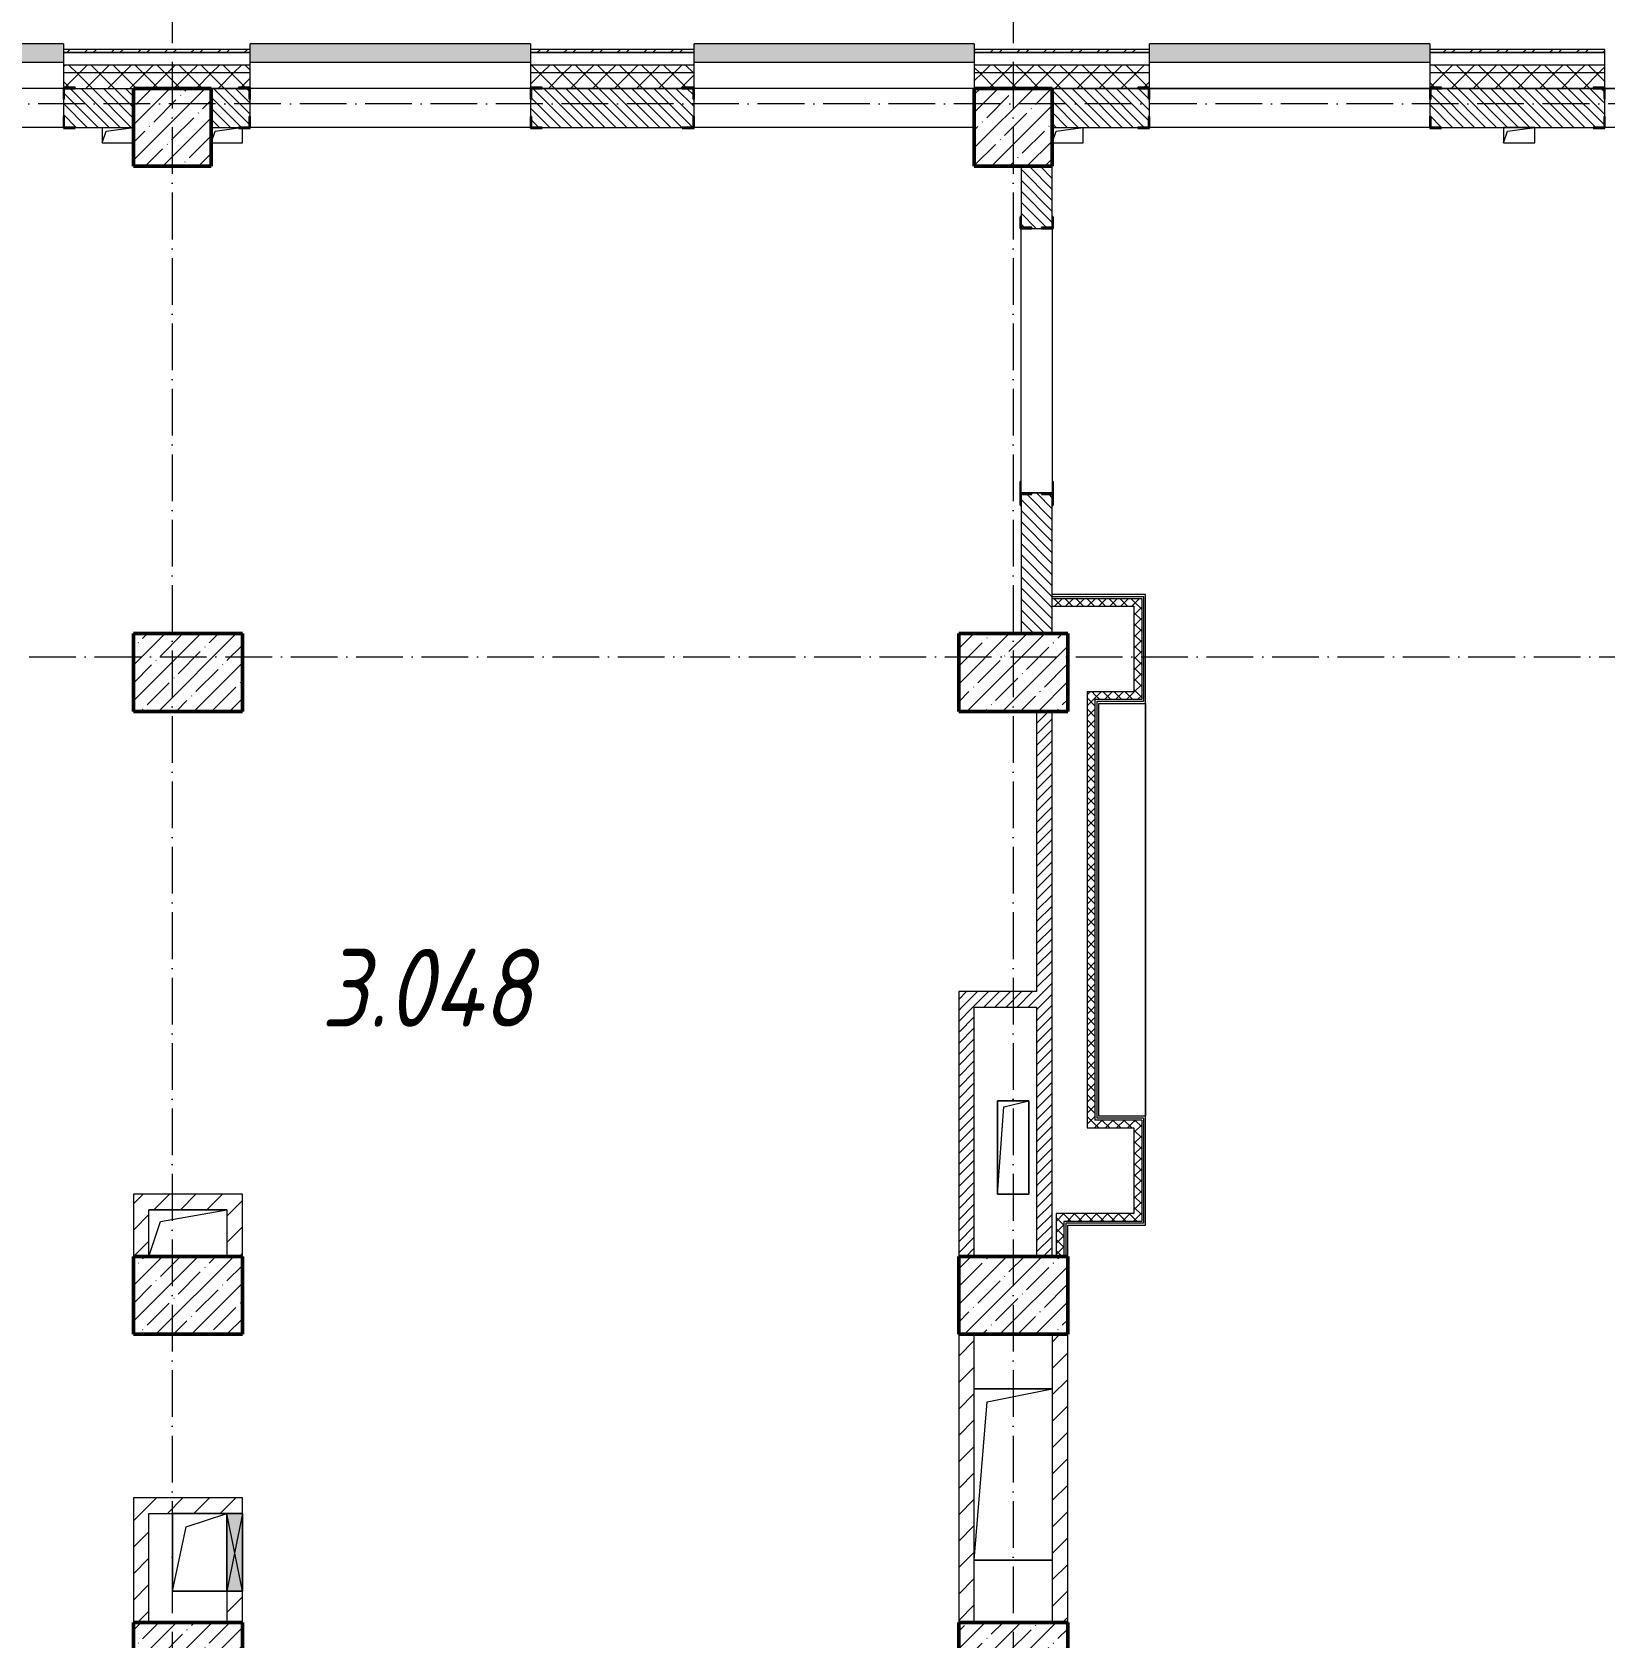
# Model space of a CAD drawing. Header units: millimetres. Extents: x 2294 to 908349, y -83289 to 219220.
# Drawn here: x 242434 to 252534, y 81756 to 92068 of the extents above; entities that cross this region are included whole.
import ezdxf

# ---------------------------------------------------------------- set-up
doc = ezdxf.new("R2010")
doc.units = ezdxf.units.MM
doc.linetypes.add('50_200_ШТРИХ_1Т_ш5_п1_п1_', pattern=[700, 500, -100, 0, -100])
for name, color, linetype, lineweight in [('A-DETL-GENF-OTLN', 7, 'Continuous', 9), ('A-FLOR-____-OTLN', 7, 'Continuous', 9), ('A-GENM-____-MCUT', 7, 'Continuous', 25), ('A-GENM-____-OTLN', 7, 'Continuous', 9), ('A-GENM-____-OTLN-1', 7, 'Continuous', 25), ('A-GLAZ-____-OTLN', 7, 'Continuous', 9), ('A-WALL-____-MCUT', 7, 'Continuous', 13), ('A-WALL-____-MCUT-1', 7, 'Continuous', 9), ('A-WALL-____-OTLN', 7, 'Continuous', 9), ('A-WALL-____-PATT-1', 7, 'Continuous', 9), ('A-WALL-FNSH-MCUT-1', 7, 'Continuous', 9), ('I-WALL-____-OTLN', 7, 'Continuous', 9), ('S-COLS-____-MCUT', 7, 'Continuous', 50), ('S-COLS-____-OTLN', 7, 'Continuous', 9), ('S-GRID-____-OTLN-1', 7, '50_200_ШТРИХ_1Т_ш5_п1_п1_', 9), ('Марки помещений', 7, 'Continuous', 9)]:
    doc.layers.add(name, color=color, linetype=linetype, lineweight=lineweight)
doc.layers.add('A-GLAZ-____-OTLN-1', color=7, linetype='Continuous', lineweight=9, true_color=0xc0c0c0)
doc.layers.add('A-WALL-____-PATT-3', color=9, linetype='Continuous', lineweight=9, true_color=0x808080)
doc.styles.add('ISOCPEUR_I_2', font='isocpeui.ttf', dxfattribs={"width": 0.85, "height": 2.3})
pattern_1 = [(45, (165583.51, 6025.28), (-70.71068, 70.71068), []), (135, (165583.51, 6025.28), (-70.71068, -70.71068), [])]
pattern_2 = [(135, (165583.507, 6025.276), (-35.35534, -35.35534), [])]
pattern_3 = [(45, (165583.51, 6025.28), (-84.85281, 84.85281), [])]
pattern_4 = [(45, (165583.507, 6025.276), (-35.35534, 35.35534), [])]
pattern_5 = [(45, (165583.507, 6025.276), (-35.35534, 35.35534), []), (135, (165583.507, 6025.276), (-35.35534, -35.35534), [])]

# ---------------------------------------------------------------- blocks, each defined once
blk = doc.blocks.new('3osi')
at = {"layer": 'S-GRID-____-OTLN-1', "color": 251, "ltscale": 0.6, "true_color": 0x636466}
for p, q in [((243333.5, 96918.1), (243333.5, 46006.3)), ((248733.5, 96918.1), (248733.5, 46006.3)), ((269657.9, 91606.3), (160914.7, 91606.3)), ((160914.7, 88056.3), (269657.9, 88056.3))]:
    blk.add_line(p, q, dxfattribs=at)
blk = doc.blocks.new('BSC_Колонна _Прямоугольная - 500х500-V41-АР1_План отверстий 3 этажа в осях 1-64_Ю-ЯЯ')
at = {"layer": 'S-COLS-____-OTLN'}
h = blk.add_hatch(dxfattribs=at)
h.set_pattern_fill('FP_49', color=256, style=0, pattern_type=2)
h.set_pattern_definition([(45, (-83150, -85431.04), (-114.04925, 114.04925), []), (45, (-83035.95, -85431.04), (-114.04925, 114.04925), [201.613, -40.323, 3.353, -36.97])])
h.paths.add_polyline_path([(-250, -250), (250, -250), (250, 250), (-250, 250)], flags=0)
at = {"layer": 'S-COLS-____-MCUT'}
for p, q in [((250, 250), (-250, 250)), ((-250, 250), (-250, -250)), ((250, -250), (250, 250)), ((-250, -250), (250, -250))]:
    blk.add_line(p, q, dxfattribs=at)
blk = doc.blocks.new('BSC_Колонна _Прямоугольная - 500х500-V43-АР1_План отверстий 3 этажа в осях 1-64_Ю-ЯЯ')
at = {"layer": 'S-COLS-____-OTLN'}
h = blk.add_hatch(dxfattribs=at)
h.set_pattern_fill('FP_51', color=256, style=0, pattern_type=2)
h.set_pattern_definition([(45, (-77750, -85431.04), (-114.04925, 114.04925), []), (45, (-77635.95, -85431.04), (-114.04925, 114.04925), [201.613, -40.323, 3.353, -36.97])])
h.paths.add_polyline_path([(-250, -250), (250, -250), (250, 250), (-250, 250)], flags=0)
at = {"layer": 'S-COLS-____-MCUT'}
for p, q in [((250, 250), (-250, 250)), ((-250, 250), (-250, -250)), ((250, -250), (250, 250)), ((-250, -250), (250, -250))]:
    blk.add_line(p, q, dxfattribs=at)
blk = doc.blocks.new('BSC_Колонна _Прямоугольная - 500х700-V134-АР1_План отверстий 3 этажа в осях 1-64_Ю-ЯЯ')
at = {"layer": 'S-COLS-____-OTLN'}
h = blk.add_hatch(dxfattribs=at)
h.set_pattern_fill('FP_139', color=256, style=0, pattern_type=2)
h.set_pattern_definition([(315, (-75581.04, 77850), (114.04925, 114.04925), []), (315, (-75581.04, 77735.95), (114.04925, 114.04925), [201.613, -40.323, 3.353, -36.97])])
h.paths.add_polyline_path([(-250, 350), (-250, -350), (250, -350), (250, 350)], flags=0)
at = {"layer": 'S-COLS-____-MCUT'}
for p, q in [((250, 350), (-250, 350)), ((-250, 350), (-250, -350)), ((250, -350), (250, 350)), ((-250, -350), (250, -350))]:
    blk.add_line(p, q, dxfattribs=at)
blk = doc.blocks.new('BSC_Колонна _Прямоугольная - 500х700-V135-АР1_План отверстий 3 этажа в осях 1-64_Ю-ЯЯ')
at = {"layer": 'S-COLS-____-OTLN'}
h = blk.add_hatch(dxfattribs=at)
h.set_pattern_fill('FP_140', color=256, style=0, pattern_type=2)
h.set_pattern_definition([(315, (-75581.04, 83150), (114.04925, 114.04925), []), (315, (-75581.04, 83035.95), (114.04925, 114.04925), [201.613, -40.323, 3.353, -36.97])])
h.paths.add_polyline_path([(-250, 350), (-250, -350), (250, -350), (250, 350)], flags=0)
at = {"layer": 'S-COLS-____-MCUT'}
for p, q in [((250, 350), (-250, 350)), ((-250, 350), (-250, -350)), ((250, -350), (250, 350)), ((-250, -350), (250, -350))]:
    blk.add_line(p, q, dxfattribs=at)
blk = doc.blocks.new('BSC_Колонна _Прямоугольная - 500х700-V137-АР1_План отверстий 3 этажа в осях 1-64_Ю-ЯЯ')
at = {"layer": 'S-COLS-____-OTLN'}
h = blk.add_hatch(dxfattribs=at)
h.set_pattern_fill('FP_142', color=256, style=0, pattern_type=2)
h.set_pattern_definition([(315, (-77931.04, 77850), (114.04925, 114.04925), []), (315, (-77931.04, 77735.95), (114.04925, 114.04925), [201.613, -40.323, 3.353, -36.97])])
h.paths.add_polyline_path([(-250, 350), (-250, -350), (250, -350), (250, 350)], flags=0)
at = {"layer": 'S-COLS-____-MCUT'}
for p, q in [((250, 350), (-250, 350)), ((-250, 350), (-250, -350)), ((250, -350), (250, 350)), ((-250, -350), (250, -350))]:
    blk.add_line(p, q, dxfattribs=at)
blk = doc.blocks.new('BSC_Колонна _Прямоугольная - 500х700-V138-АР1_План отверстий 3 этажа в осях 1-64_Ю-ЯЯ')
at = {"layer": 'S-COLS-____-OTLN'}
h = blk.add_hatch(dxfattribs=at)
h.set_pattern_fill('FP_143', color=256, style=0, pattern_type=2)
h.set_pattern_definition([(315, (-77931.04, 83150), (114.04925, 114.04925), []), (315, (-77931.04, 83035.95), (114.04925, 114.04925), [201.613, -40.323, 3.353, -36.97])])
h.paths.add_polyline_path([(-250, 350), (-250, -350), (250, -350), (250, 350)], flags=0)
at = {"layer": 'S-COLS-____-MCUT'}
for p, q in [((250, 350), (-250, 350)), ((-250, 350), (-250, -350)), ((250, -350), (250, 350)), ((-250, -350), (250, -350))]:
    blk.add_line(p, q, dxfattribs=at)
blk = doc.blocks.new('BSC_Колонна _Прямоугольная - 500х700-V140-АР1_План отверстий 3 этажа в осях 1-64_Ю-ЯЯ')
at = {"layer": 'S-COLS-____-OTLN'}
h = blk.add_hatch(dxfattribs=at)
h.set_pattern_fill('FP_145', color=256, style=0, pattern_type=2)
h.set_pattern_definition([(315, (-81931.04, 77850), (114.04925, 114.04925), []), (315, (-81931.04, 77735.95), (114.04925, 114.04925), [201.613, -40.323, 3.353, -36.97])])
h.paths.add_polyline_path([(-250, 350), (-250, -350), (250, -350), (250, 350)], flags=0)
at = {"layer": 'S-COLS-____-MCUT'}
for p, q in [((250, 350), (-250, 350)), ((-250, 350), (-250, -350)), ((250, -350), (250, 350)), ((-250, -350), (250, -350))]:
    blk.add_line(p, q, dxfattribs=at)
blk = doc.blocks.new('BSC_Колонна _Прямоугольная - 500х700-V141-АР1_План отверстий 3 этажа в осях 1-64_Ю-ЯЯ')
at = {"layer": 'S-COLS-____-OTLN'}
h = blk.add_hatch(dxfattribs=at)
h.set_pattern_fill('FP_146', color=256, style=0, pattern_type=2)
h.set_pattern_definition([(315, (-81931.04, 83150), (114.04925, 114.04925), []), (315, (-81931.04, 83035.95), (114.04925, 114.04925), [201.613, -40.323, 3.353, -36.97])])
h.paths.add_polyline_path([(-250, 350), (-250, -350), (250, -350), (250, 350)], flags=0)
at = {"layer": 'S-COLS-____-MCUT'}
for p, q in [((250, 350), (-250, 350)), ((-250, 350), (-250, -350)), ((250, -350), (250, 350)), ((-250, -350), (250, -350))]:
    blk.add_line(p, q, dxfattribs=at)
blk = doc.blocks.new('Фахверк_СКБ_Уголок - 250_2700-27497298-АР1_План отверстий 3 этажа в осях 1-64_Ю-ЯЯ')
at = {"layer": 'A-GENM-____-MCUT'}
for p, q in [((200, 181), (125, 181)), ((125, 181), (125, 106)), ((125, 106), (131, 106)), ((131, 106), (131, 175)), ((131, 175), (200, 175)), ((200, 175), (200, 181)), ((131, -6), (125, -6)), ((125, -6), (125, -81)), ((125, -81), (200, -81)), ((131, -75), (131, -6)), ((200, -75), (131, -75)), ((200, -81), (200, -75))]:
    blk.add_line(p, q, dxfattribs=at)
blk = doc.blocks.new('154_Стойка_СКБ_Уголок - СМ-2480_200-28346303-АР1_План отверстий 3 этажа в осях 1-64_Ю-ЯЯ')
at = {"layer": 'A-GENM-____-MCUT'}
for p, q in [((125, 156), (125, 81)), ((200, 156), (125, 156)), ((131, 81), (131, 150)), ((131, 150), (200, 150)), ((200, 150), (200, 156)), ((125, 81), (131, 81)), ((131, 19), (125, 19)), ((125, 19), (125, -56)), ((131, -50), (131, 19)), ((125, -56), (200, -56)), ((200, -50), (131, -50)), ((200, -56), (200, -50))]:
    blk.add_line(p, q, dxfattribs=at)
blk = doc.blocks.new('Стойка_Влож_Полоса боковая - Полоса-V164-АР1_План отверстий 3 этажа в осях 1-64_Ю-ЯЯ')
at = {"layer": 'A-GENM-____-OTLN'}
for p, q in [((-5, 60), (0, 60)), ((-5, -60), (-5, 60)), ((0, 31), (0, -31)), ((0, -60), (-5, -60))]:
    blk.add_line(p, q, dxfattribs=at)
blk = doc.blocks.new('Стойка_Влож_Уголок_Опорный - Уголок-28213941-АР1_План отверстий 3 этажа в осях 1-64_Ю-ЯЯ')
at = {"layer": 'A-GENM-____-OTLN'}
for p, q in [((-212, -6), (-212, 0)), ((0, 0), (0, -6)), ((-212, -75), (-212, -6)), ((-212, -6), (-206, -6)), ((-212, -75), (-206, -75)), ((-6, -6), (0, -6)), ((-6, -75), (0, -75)), ((0, -6), (0, -75))]:
    blk.add_line(p, q, dxfattribs=at)
blk = doc.blocks.new('Фахверк_СКБ_Уголок - 200_3960-28268576-АР1_План отверстий 3 этажа в осях 1-64_Ю-ЯЯ')
at = {"layer": 'A-GENM-____-MCUT'}
for p, q in [((200, 156), (125, 156)), ((125, 156), (125, 81)), ((131, 81), (131, 150)), ((131, 150), (200, 150)), ((200, 150), (200, 156)), ((125, 81), (131, 81)), ((131, 19), (125, 19)), ((125, 19), (125, -56)), ((131, -50), (131, 19)), ((125, -56), (200, -56)), ((200, -50), (131, -50)), ((200, -56), (200, -50))]:
    blk.add_line(p, q, dxfattribs=at)
blk = doc.blocks.new('AR_Отверстие прямоугольное _в плите_ - AR_Отверстие прямоугольное _в плите_-30459273-АР1_План отверстий 3 этажа в осях 1-64_Ю-ЯЯ')
at = {"layer": 'A-GENM-____-OTLN'}
for p, q in [((100, 300), (-100, 300)), ((-100, 300), (-100, -300)), ((-100, -300), (-60, 260)), ((-60, 260), (100, 300)), ((100, -300), (100, 300)), ((-100, -300), (100, -300))]:
    blk.add_line(p, q, dxfattribs=at)
blk = doc.blocks.new('AR_Отверстие прямоугольное _в плите_ - AR_Отверстие прямоугольное _в плите_-30510712-АР1_План отверстий 3 этажа в осях 1-64_Ю-ЯЯ')
at = {"layer": 'A-GENM-____-OTLN'}
for p, q in [((-100, 50), (-100, -50)), ((-100, -50), (-75, 25)), ((-75, 25), (100, 50)), ((-100, -50), (100, -50))]:
    blk.add_line(p, q, dxfattribs=at)
blk = doc.blocks.new('AR_Отверстие прямоугольное _в плите_ - AR_Отверстие прямоугольное _в плите_-V175-АР1_План отверстий 3 этажа в осях 1-64_Ю-ЯЯ')
at = {"layer": 'A-GENM-____-OTLN'}
for p, q in [((-100, -50), (-75, 25)), ((-75, 25), (100, 50)), ((100, -50), (100, 50)), ((-100, -50), (100, -50))]:
    blk.add_line(p, q, dxfattribs=at)
blk = doc.blocks.new('AR_Отверстие прямоугольное _в плите_ - AR_Отверстие прямоугольное _в плите_-V181-АР1_План отверстий 3 этажа в осях 1-64_Ю-ЯЯ')
at = {"layer": 'A-GENM-____-OTLN'}
for p, q in [((-100, -50), (-75, 25)), ((-75, 25), (75, 46)), ((100, -50), (100, 44)), ((-100, -50), (100, -50))]:
    blk.add_line(p, q, dxfattribs=at)
blk = doc.blocks.new('AR_Отверстие прямоугольное _в плите_ - AR_Отверстие прямоугольное _в плите_-V182-АР1_План отверстий 3 этажа в осях 1-64_Ю-ЯЯ')
at = {"layer": 'A-GENM-____-OTLN'}
for p, q in [((100, 50), (-100, 50)), ((-100, 50), (-100, -50)), ((-100, -50), (-75, 25)), ((-75, 25), (100, 50)), ((100, -50), (100, 50)), ((-100, -50), (100, -50))]:
    blk.add_line(p, q, dxfattribs=at)
blk = doc.blocks.new('AR_Отверстие прямоугольное _в плите_ - AR_Отверстие прямоугольное _в плите_-V189-АР1_План отверстий 3 этажа в осях 1-64_Ю-ЯЯ')
at = {"layer": 'A-GENM-____-OTLN'}
for p, q in [((175, 250), (-175, 250)), ((-175, 250), (-175, -250)), ((-87, 163), (175, 250)), ((-175, -250), (-87, 163)), ((-175, -250), (175, -250))]:
    blk.add_line(p, q, dxfattribs=at)
blk = doc.blocks.new('AR_Отверстие прямоугольное _в плите_ - AR_Отверстие прямоугольное _в плите_-V191-АР1_План отверстий 3 этажа в осях 1-64_Ю-ЯЯ')
at = {"layer": 'A-GENM-____-OTLN'}
for p, q in [((250, 150), (-250, 150)), ((-175, 75), (250, 150)), ((-250, -150), (-175, 75))]:
    blk.add_line(p, q, dxfattribs=at)
blk = doc.blocks.new('AR_Отверстие прямоугольное _в плите_ - AR_Отверстие прямоугольное _в плите_-30552711-АР1_План отверстий 3 этажа в осях 1-64_Ю-ЯЯ')
at = {"layer": 'A-GENM-____-OTLN'}
for p, q in [((250, 550), (-250, 550)), ((-167, 467), (250, 550)), ((-250, -550), (-167, 467)), ((-250, -550), (250, -550))]:
    blk.add_line(p, q, dxfattribs=at)
blk = doc.blocks.new('Отлив_СКБ - Отлив витража_120_НВФ-31885689-АР1_План отверстий 3 этажа в осях 1-64_Ю-ЯЯ')
at = {"layer": 'A-GLAZ-____-OTLN-1'}
for points in [[(1800, 2), (1800, 120), (0, 120), (0, 2), (737, 2)], [(1800, 0), (1800, 2), (0, 2), (0, 0), (737, 0)]]:
    blk.add_hatch(color=256, dxfattribs=at).paths.add_polyline_path(points, flags=0)
at = {"layer": 'A-GLAZ-____-OTLN'}
for p, q in [((0, 83), (0, 120)), ((1800, 120), (0, 120)), ((1800, 120), (1800, 83)), ((0, 2), (1800, 2)), ((1800, 0), (0, 0))]:
    blk.add_line(p, q, dxfattribs=at)
blk = doc.blocks.new('AR_Отверстие прямоугольное _в стене__БезПР - AR_Отверстие прямоугольное _в стене__БезПР-36899073-АР1_План отверстий 3 этажа в осях 1-64_Ю-ЯЯ')
at = {"layer": 'A-GLAZ-____-OTLN'}
blk.add_hatch(color=256, dxfattribs=at).paths.add_polyline_path([(250, -50), (250, 50), (-250, 50), (-250, -50)], flags=0)
at = {"layer": 'A-DETL-GENF-OTLN'}
for p, q in [((-250, -50), (-250, 50)), ((-250, 50), (250, 50)), ((250, 50), (-250, -50)), ((-250, 50), (250, -50)), ((250, 50), (-250, 50)), ((-250, 50), (-250, -50)), ((250, 50), (250, -50)), ((250, -50), (250, 50)), ((250, -50), (-250, -50)), ((-250, -50), (250, -50))]:
    blk.add_line(p, q, dxfattribs=at)
at = {"layer": 'A-GLAZ-____-OTLN'}
blk.add_line((250, 50), (-250, 50), dxfattribs=at)
blk = doc.blocks.new('3floor')
at = {"layer": 'A-WALL-____-PATT-1'}
h = blk.add_hatch(dxfattribs=at)
h.set_pattern_fill('FP_6', color=256, style=0, pattern_type=2)
h.set_pattern_definition([(45, (165583.51, 6025.28), (-85.53659, 85.53659), []), (45, (165640.53, 6025.28), (-85.53659, 85.53659), [])])
h.paths.add_polyline_path([(251409, 91936), (252534, 91936), (252534, 91956), (251409, 91956)], flags=0)
h.paths.add_polyline_path([(245989, 91936), (246684, 91936), (246684, 91956), (245634, 91956), (245634, 91936)], flags=0)
h.paths.add_polyline_path([(248640, 91936), (249609, 91936), (249609, 91956), (248484, 91956), (248484, 91936)], flags=0)
h.paths.add_polyline_path([(242634, 91936), (243834, 91936), (243834, 91956), (242634, 91956)], flags=0)
h.paths.add_polyline_path([(240319, 91936), (240834, 91936), (240834, 91956), (240319, 91956)], flags=0)
h = blk.add_hatch(dxfattribs=at)
h.set_pattern_fill('FP_4', color=256, style=0, pattern_type=2)
h.set_pattern_definition(pattern_1)
h.paths.add_polyline_path([(267064, 91806), (267064, 91856), (260084, 91856), (260084, 91806), (264547, 91806)], flags=0)
h.paths.add_polyline_path([(259084, 91806), (259084, 91856), (257334, 91856), (257334, 91806), (257478, 91806)], flags=0)
h.paths.add_polyline_path([(251409, 91806), (252534, 91806), (252534, 91856), (251409, 91856)], flags=0)
h.paths.add_polyline_path([(249609, 91806), (249609, 91856), (248484, 91856), (248484, 91806), (249524, 91806)], flags=0)
h.paths.add_polyline_path([(245989, 91806), (246684, 91806), (246684, 91856), (245634, 91856), (245634, 91806)], flags=0)
h.paths.add_polyline_path([(242634, 91806), (243834, 91806), (243834, 91856), (242634, 91856)], flags=0)
h.paths.add_polyline_path([(240834, 91806), (240834, 91856), (237284, 91856), (237284, 91806), (239803, 91806)], flags=0)
h.paths.add_polyline_path([(235484, 91806), (235484, 91856), (234284, 91856), (234284, 91806)], flags=0)
h.paths.add_polyline_path([(229484, 91806), (229484, 91856), (228234, 91856), (228234, 91806), (229198, 91806)], flags=0)
h.paths.add_polyline_path([(231284, 91806), (232484, 91806), (232484, 91856), (231284, 91856)], flags=0)
h.paths.add_polyline_path([(223434, 91806), (223434, 91856), (222234, 91856), (222234, 91806)], flags=0)
h.paths.add_polyline_path([(226434, 91806), (226434, 91856), (225234, 91856), (225234, 91806), (225663, 91806)], flags=0)
h.paths.add_polyline_path([(220434, 91806), (220434, 91856), (219234, 91856), (219234, 91806)], flags=0)
h.paths.add_polyline_path([(217434, 91806), (217434, 91856), (215634, 91856), (215634, 91806)], flags=0)
h = blk.add_hatch(dxfattribs=at)
h.set_pattern_fill('FP_4', color=256, style=0, pattern_type=2)
h.set_pattern_definition(pattern_1)
h.paths.add_polyline_path([(266984, 91706), (267064, 91706), (267064, 91806), (260084, 91806), (260084, 91706), (266934, 91706)], flags=0)
h.paths.add_polyline_path([(259084, 91706), (259084, 91806), (257334, 91806), (257334, 91712), (257409, 91712), (257409, 91706), (258584, 91706)], flags=0)
h.paths.add_polyline_path([(249534, 91706), (249534, 91712), (249609, 91712), (249609, 91806), (248484, 91806), (248484, 91706), (249524, 91706)], flags=0)
h.paths.add_polyline_path([(252175, 91706), (252459, 91706), (252459, 91712), (252534, 91712), (252534, 91806), (251409, 91806), (251409, 91712), (251484, 91712), (251484, 91706)], flags=0)
h.paths.add_polyline_path([(246609, 91706), (246609, 91712), (246684, 91712), (246684, 91806), (245634, 91806), (245634, 91712), (245709, 91712), (245709, 91706), (245989, 91706)], flags=0)
h.paths.add_polyline_path([(243759, 91706), (243759, 91712), (243834, 91712), (243834, 91806), (242634, 91806), (242634, 91712), (242709, 91712), (242709, 91706), (243584, 91706)], flags=0)
h.paths.add_polyline_path([(240834, 91706), (240834, 91806), (237284, 91806), (237284, 91712), (237359, 91712), (237359, 91706), (240334, 91706)], flags=0)
h.paths.add_polyline_path([(234784, 91706), (235409, 91706), (235409, 91712), (235484, 91712), (235484, 91806), (234284, 91806), (234284, 91706)], flags=0)
h.paths.add_polyline_path([(228834, 91706), (229409, 91706), (229409, 91712), (229484, 91712), (229484, 91806), (228234, 91806), (228234, 91712), (228309, 91712), (228309, 91706), (228334, 91706)], flags=0)
h.paths.add_polyline_path([(231359, 91706), (232409, 91706), (232409, 91712), (232484, 91712), (232484, 91806), (231284, 91806), (231284, 91712), (231359, 91712)], flags=0)
h.paths.add_polyline_path([(225663, 91706), (226359, 91706), (226359, 91712), (226434, 91712), (226434, 91806), (225234, 91806), (225234, 91712), (225309, 91712), (225309, 91706)], flags=0)
h.paths.add_polyline_path([(223359, 91706), (223359, 91712), (223434, 91712), (223434, 91806), (222234, 91806), (222234, 91712), (222309, 91712), (222309, 91706), (222834, 91706)], flags=0)
h.paths.add_polyline_path([(219309, 91706), (220359, 91706), (220359, 91712), (220434, 91712), (220434, 91806), (219234, 91806), (219234, 91712), (219309, 91712)], flags=0)
h.paths.add_polyline_path([(217359, 91706), (217359, 91712), (217434, 91712), (217434, 91806), (215634, 91806), (215634, 91706), (216584, 91706)], flags=0)
h = blk.add_hatch(dxfattribs=at)
h.set_pattern_fill('FP_9', color=256, style=0, pattern_type=2)
h.set_pattern_definition(pattern_2)
h.paths.add_polyline_path([(242640, 91456), (243084, 91456), (243084, 91706), (242640, 91706), (242640, 91637), (242634, 91637), (242634, 91525), (242640, 91525)], flags=0)
h = blk.add_hatch(dxfattribs=at)
h.set_pattern_fill('FP_9', color=256, style=0, pattern_type=2)
h.set_pattern_definition(pattern_2)
h.paths.add_polyline_path([(246678, 91456), (246678, 91525), (246684, 91525), (246684, 91637), (246678, 91637), (246678, 91706), (245640, 91706), (245640, 91637), (245634, 91637), (245634, 91525), (245640, 91525), (245640, 91456), (246609, 91456)], flags=0)
h.paths.add_polyline_path([(243584, 91456), (243828, 91456), (243828, 91525), (243834, 91525), (243834, 91637), (243828, 91637), (243828, 91706), (243584, 91706), (243584, 91637)], flags=0)
h = blk.add_hatch(dxfattribs=at)
h.set_pattern_fill('FP_9', color=256, style=0, pattern_type=2)
h.set_pattern_definition(pattern_2)
h.paths.add_polyline_path([(252528, 91456), (252528, 91525), (252534, 91525), (252534, 91637), (252528, 91637), (252528, 91706), (251415, 91706), (251415, 91637), (251409, 91637), (251409, 91525), (251415, 91525), (251415, 91456), (252459, 91456)], flags=0)
h.paths.add_polyline_path([(249603, 91456), (249603, 91525), (249609, 91525), (249609, 91637), (249603, 91637), (249603, 91706), (248984, 91706), (248984, 91456), (249534, 91456)], flags=0)
h = blk.add_hatch(dxfattribs=at)
h.set_pattern_fill('FP_9', color=256, style=0, pattern_type=2)
h.set_pattern_definition(pattern_2)
h.paths.add_polyline_path([(248984, 88206), (248984, 89100), (248915, 89100), (248915, 89106), (248853, 89106), (248853, 89100), (248784, 89100), (248784, 88206)], flags=0)
h.paths.add_polyline_path([(248915, 90806), (248915, 90812), (248984, 90812), (248984, 91206), (248784, 91206), (248784, 90812), (248853, 90812), (248853, 90806)], flags=0)
h = blk.add_hatch(dxfattribs=at)
h.set_pattern_fill('FP_8', color=256, style=0, pattern_type=2)
h.set_pattern_definition(pattern_4)
h.paths.add_polyline_path([(248984, 84206), (248984, 87706), (248884, 87706), (248884, 84206)], flags=0)
h = blk.add_hatch(dxfattribs=at)
h.set_pattern_fill('FP_8', color=256, style=0, pattern_type=2)
h.set_pattern_definition(pattern_4)
h.paths.add_polyline_path([(248884, 85806), (248884, 85906), (248384, 85906), (248384, 85806), (248640, 85806)], flags=0)
h = blk.add_hatch(dxfattribs=at)
h.set_pattern_fill('FP_8', color=256, style=0, pattern_type=2)
h.set_pattern_definition(pattern_4)
h.paths.add_polyline_path([(248484, 84206), (248484, 85806), (248384, 85806), (248384, 84206)], flags=0)
h = blk.add_hatch(dxfattribs=at)
h.set_pattern_fill('FP_7', color=256, style=0, pattern_type=2)
h.set_pattern_definition(pattern_3)
h.paths.add_polyline_path([(243684, 84506), (243684, 84606), (243084, 84606), (243084, 84506), (243338, 84506)], flags=0)
h = blk.add_hatch(dxfattribs=at)
h.set_pattern_fill('FP_7', color=256, style=0, pattern_type=2)
h.set_pattern_definition(pattern_3)
h.paths.add_polyline_path([(243783, 84206), (243784, 84206), (243784, 84606), (243684, 84606), (243684, 84206)], flags=0)
h = blk.add_hatch(dxfattribs=at)
h.set_pattern_fill('FP_7', color=256, style=0, pattern_type=2)
h.set_pattern_definition(pattern_3)
h.paths.add_polyline_path([(243184, 84206), (243184, 84506), (243084, 84506), (243084, 84206)], flags=0)
h = blk.add_hatch(dxfattribs=at)
h.set_pattern_fill('FP_7', color=256, style=0, pattern_type=2)
h.set_pattern_definition(pattern_3)
h.paths.add_polyline_path([(248484, 81856), (248484, 83706), (248384, 83706), (248384, 81856)], flags=0)
h = blk.add_hatch(dxfattribs=at)
h.set_pattern_fill('FP_7', color=256, style=0, pattern_type=2)
h.set_pattern_definition(pattern_3)
h.paths.add_polyline_path([(249084, 81856), (249084, 83706), (248984, 83706), (248984, 81856)], flags=0)
h = blk.add_hatch(dxfattribs=at)
h.set_pattern_fill('FP_7', color=256, style=0, pattern_type=2)
h.set_pattern_definition(pattern_3)
h.paths.add_polyline_path([(243338, 82556), (243684, 82556), (243684, 82656), (243084, 82656), (243084, 82556), (243184, 82556)], flags=0)
h = blk.add_hatch(dxfattribs=at)
h.set_pattern_fill('FP_7', color=256, style=0, pattern_type=2)
h.set_pattern_definition(pattern_3)
h.paths.add_polyline_path([(243684, 81856), (243784, 81856), (243784, 82056), (243684, 82056)], flags=0)
h.paths.add_polyline_path([(243784, 82556), (243784, 82656), (243684, 82656), (243684, 82556)], flags=0)
h = blk.add_hatch(dxfattribs=at)
h.set_pattern_fill('FP_7', color=256, style=0, pattern_type=2)
h.set_pattern_definition(pattern_3)
h.paths.add_polyline_path([(243184, 81856), (243184, 82556), (243084, 82556), (243084, 81856)], flags=0)
at = {"layer": 'A-WALL-____-PATT-3'}
h = blk.add_hatch(dxfattribs=at)
h.set_pattern_fill('FP_10', color=256, style=0, pattern_type=2)
h.set_pattern_definition(pattern_5)
h.paths.add_polyline_path([(248984, 88381), (249509, 88381), (249509, 88431), (248984, 88431)], flags=0)
h = blk.add_hatch(dxfattribs=at)
h.set_pattern_fill('FP_10', color=256, style=0, pattern_type=2)
h.set_pattern_definition(pattern_5)
h.paths.add_polyline_path([(249509, 81081), (249559, 81081), (249559, 81681), (249509, 81681), (249509, 81631)], flags=0)
h.paths.add_polyline_path([(249509, 84431), (249559, 84431), (249559, 85081), (249509, 85081), (249509, 84481)], flags=0)
h.paths.add_polyline_path([(249509, 87781), (249559, 87781), (249559, 88431), (249509, 88431), (249509, 87831)], flags=0)
h = blk.add_hatch(dxfattribs=at)
h.set_pattern_fill('FP_10', color=256, style=0, pattern_type=2)
h.set_pattern_definition(pattern_5)
h.paths.add_polyline_path([(249259, 85031), (249259, 87831), (249209, 87831), (249209, 85031)], flags=0)
h = blk.add_hatch(dxfattribs=at)
h.set_pattern_fill('FP_10', color=256, style=0, pattern_type=2)
h.set_pattern_definition(pattern_5)
h.paths.add_polyline_path([(249271, 87781), (249509, 87781), (249509, 87831), (249259, 87831), (249259, 87781)], flags=0)
h = blk.add_hatch(dxfattribs=at)
h.set_pattern_fill('FP_10', color=256, style=0, pattern_type=2)
h.set_pattern_definition(pattern_5)
h.paths.add_polyline_path([(249284, 85031), (249509, 85031), (249509, 85081), (249259, 85081), (249259, 85031), (249271, 85031)], flags=0)
h = blk.add_hatch(dxfattribs=at)
h.set_pattern_fill('FP_10', color=256, style=0, pattern_type=2)
h.set_pattern_definition(pattern_5)
h.paths.add_polyline_path([(249509, 84431), (249509, 84481), (249009, 84481), (249009, 84431), (249059, 84431)], flags=0)
h = blk.add_hatch(dxfattribs=at)
h.set_pattern_fill('FP_10', color=256, style=0, pattern_type=2)
h.set_pattern_definition(pattern_5)
h.paths.add_polyline_path([(249009, 84206), (249059, 84206), (249059, 84431), (249009, 84431), (249009, 84237)], flags=0)
at = {"layer": 'A-FLOR-____-OTLN'}
for p, q in [((249583, 85106), (249583, 87756)), ((248634, 85206), (248834, 85206)), ((248634, 84606), (248634, 85206)), ((248834, 85206), (248834, 84606)), ((248834, 84606), (248634, 84606)), ((243184, 84506), (243684, 84506)), ((248484, 83356), (248984, 83356)), ((243334, 82556), (243684, 82556)), ((243334, 82056), (243334, 82556)), ((248984, 82256), (248484, 82256)), ((243684, 82056), (243334, 82056))]:
    blk.add_line(p, q, dxfattribs=at)
at = {"layer": 'A-WALL-____-MCUT'}
for p, q in [((243834, 91936), (242634, 91936)), ((242634, 91936), (242634, 91712)), ((243834, 91712), (243834, 91936)), ((246684, 91936), (245634, 91936)), ((245634, 91936), (245634, 91712)), ((246684, 91712), (246684, 91936)), ((249609, 91936), (248484, 91936)), ((248484, 91936), (248484, 91706)), ((249609, 91712), (249609, 91936)), ((252534, 91936), (251409, 91936)), ((251409, 91936), (251409, 91712)), ((252534, 91712), (252534, 91936)), ((242634, 91637), (242634, 91525)), ((243834, 91525), (243834, 91637)), ((245634, 91637), (245634, 91525)), ((246684, 91525), (246684, 91637)), ((249609, 91525), (249609, 91637)), ((251409, 91637), (251409, 91525)), ((252534, 91525), (252534, 91637)), ((242709, 91456), (243084, 91456)), ((243584, 91456), (243759, 91456)), ((245709, 91456), (246609, 91456)), ((248984, 91456), (249534, 91456)), ((251484, 91456), (252459, 91456)), ((248784, 91206), (248784, 90881)), ((248984, 90881), (248984, 91206)), ((248853, 90806), (248915, 90806)), ((248784, 89031), (248784, 88206)), ((248984, 88206), (248984, 89031)), ((248984, 88431), (249559, 88431)), ((248984, 88381), (249509, 88381)), ((249509, 88381), (249509, 87831)), ((249559, 88431), (249559, 87781)), ((249209, 87831), (249209, 85031)), ((249509, 87831), (249209, 87831)), ((249259, 87781), (249259, 85081)), ((249559, 87781), (249259, 87781)), ((249559, 85081), (249259, 85081)), ((249559, 85081), (249559, 84431)), ((249209, 85031), (249509, 85031)), ((249509, 85031), (249509, 84481)), ((249509, 84481), (249009, 84481)), ((249009, 84481), (249009, 84206)), ((249559, 84431), (249059, 84431)), ((249059, 84431), (249059, 84206))]:
    blk.add_line(p, q, dxfattribs=at)
at = {"layer": 'A-WALL-____-MCUT-1'}
for p, q in [((243834, 91856), (242634, 91856)), ((243834, 91806), (242634, 91806)), ((246684, 91856), (245634, 91856)), ((246684, 91806), (245634, 91806)), ((249609, 91856), (248484, 91856)), ((249609, 91806), (248484, 91806)), ((252534, 91856), (251409, 91856)), ((252534, 91806), (251409, 91806)), ((242709, 91706), (243084, 91706)), ((243584, 91706), (243759, 91706)), ((243759, 91706), (243584, 91706)), ((245709, 91706), (246609, 91706)), ((246609, 91706), (245709, 91706)), ((248984, 91706), (249534, 91706)), ((249534, 91706), (248984, 91706)), ((251484, 91706), (252459, 91706)), ((252459, 91706), (251484, 91706)), ((248984, 88444), (249571, 88444)), ((249571, 88444), (249571, 87769)), ((249271, 87769), (249271, 85094)), ((249571, 87769), (249271, 87769)), ((249571, 85094), (249271, 85094)), ((249571, 85094), (249571, 84419)), ((249571, 84419), (249071, 84419)), ((249071, 84419), (249071, 84206))]:
    blk.add_line(p, q, dxfattribs=at)
at = {"layer": 'A-WALL-____-OTLN'}
for p, q in [((242634, 91706), (240834, 91706)), ((245634, 91706), (243834, 91706)), ((248484, 91706), (246684, 91706)), ((251409, 91706), (249609, 91706)), ((249609, 91706), (251409, 91706)), ((254334, 91706), (252534, 91706)), ((252534, 91706), (254334, 91706)), ((242634, 91456), (240834, 91456)), ((245634, 91456), (243834, 91456)), ((248484, 91456), (246684, 91456)), ((251409, 91456), (249609, 91456)), ((254334, 91456), (252534, 91456))]:
    blk.add_line(p, q, dxfattribs=at)
at = {"layer": 'A-WALL-FNSH-MCUT-1'}
for p, q in [((243834, 91956), (242634, 91956)), ((242634, 91956), (242634, 91936)), ((242634, 91936), (243834, 91936)), ((243834, 91936), (243834, 91956)), ((246684, 91956), (245634, 91956)), ((245634, 91956), (245634, 91936)), ((245634, 91936), (246684, 91936)), ((246684, 91936), (246684, 91956)), ((249609, 91956), (248484, 91956)), ((248484, 91956), (248484, 91936)), ((248484, 91936), (249609, 91936)), ((249609, 91936), (249609, 91956)), ((252534, 91956), (251409, 91956)), ((251409, 91956), (251409, 91936)), ((251409, 91936), (252534, 91936)), ((252534, 91936), (252534, 91956)), ((249584, 88456), (248984, 88456)), ((249584, 87756), (249584, 88456)), ((249284, 85106), (249284, 87756)), ((249284, 87756), (249584, 87756)), ((248884, 87706), (248884, 85906)), ((248984, 84206), (248984, 87706)), ((248884, 85906), (248384, 85906)), ((248384, 85906), (248384, 84206)), ((248484, 85806), (248884, 85806)), ((248484, 84206), (248484, 85806)), ((248884, 85806), (248884, 84206)), ((249584, 85106), (249284, 85106)), ((249584, 84406), (249584, 85106)), ((243784, 84606), (243084, 84606)), ((243084, 84606), (243084, 84206)), ((243784, 84206), (243784, 84606)), ((243184, 84506), (243684, 84506)), ((243184, 84206), (243184, 84506)), ((243684, 84506), (243684, 84206)), ((249084, 84406), (249584, 84406)), ((249084, 84206), (249084, 84406)), ((248384, 83706), (248384, 81856)), ((248484, 81856), (248484, 83706)), ((248984, 83706), (248984, 81856)), ((249084, 81856), (249084, 83706)), ((243784, 82656), (243084, 82656)), ((243084, 82656), (243084, 81856)), ((243784, 82556), (243784, 82656)), ((243184, 82556), (243684, 82556)), ((243184, 81856), (243184, 82556)), ((243684, 82056), (243684, 81856)), ((243784, 81856), (243784, 82056))]:
    blk.add_line(p, q, dxfattribs=at)
at = {"layer": 'I-WALL-____-OTLN'}
for p, q in [((248784, 89106), (248784, 90806)), ((248984, 90806), (248984, 89106)), ((249584, 87756), (249584, 85106))]:
    blk.add_line(p, q, dxfattribs=at)
at = {"layer": 'A-GENM-____-OTLN'}
for name, p in [('AR_Отверстие прямоугольное _в плите_ - AR_Отверстие прямоугольное _в плите_-30510712-АР1_План отверстий 3 этажа в осях 1-64_Ю-ЯЯ', (242984, 91406)), ('AR_Отверстие прямоугольное _в плите_ - AR_Отверстие прямоугольное _в плите_-V181-АР1_План отверстий 3 этажа в осях 1-64_Ю-ЯЯ', (243684, 91406)), ('AR_Отверстие прямоугольное _в плите_ - AR_Отверстие прямоугольное _в плите_-V175-АР1_План отверстий 3 этажа в осях 1-64_Ю-ЯЯ', (249084, 91406)), ('AR_Отверстие прямоугольное _в плите_ - AR_Отверстие прямоугольное _в плите_-V182-АР1_План отверстий 3 этажа в осях 1-64_Ю-ЯЯ', (251983, 91406)), ('AR_Отверстие прямоугольное _в плите_ - AR_Отверстие прямоугольное _в плите_-30459273-АР1_План отверстий 3 этажа в осях 1-64_Ю-ЯЯ', (248734, 84906)), ('AR_Отверстие прямоугольное _в плите_ - AR_Отверстие прямоугольное _в плите_-V191-АР1_План отверстий 3 этажа в осях 1-64_Ю-ЯЯ', (243434, 84356)), ('AR_Отверстие прямоугольное _в плите_ - AR_Отверстие прямоугольное _в плите_-30552711-АР1_План отверстий 3 этажа в осях 1-64_Ю-ЯЯ', (248734, 82806)), ('AR_Отверстие прямоугольное _в плите_ - AR_Отверстие прямоугольное _в плите_-V189-АР1_План отверстий 3 этажа в осях 1-64_Ю-ЯЯ', (243509, 82306))]:
    blk.add_blockref(name, p, dxfattribs=at)
for name, p, rotation in [('Стойка_Влож_Уголок_Опорный - Уголок-28213941-АР1_План отверстий 3 этажа в осях 1-64_Ю-ЯЯ', (248778, 89106), 180), ('Стойка_Влож_Полоса боковая - Полоса-V164-АР1_План отверстий 3 этажа в осях 1-64_Ю-ЯЯ', (248884, 89106), 269.9999999999999)]:
    blk.add_blockref(name, p, dxfattribs=dict(at, rotation=rotation))
at = {"layer": 'A-GENM-____-OTLN-1'}
for p in [(242509, 91531), (245509, 91531), (251284, 91531)]:
    blk.add_blockref('Фахверк_СКБ_Уголок - 250_2700-27497298-АР1_План отверстий 3 этажа в осях 1-64_Ю-ЯЯ', p, dxfattribs=at)
for name, p, rotation in [('Фахверк_СКБ_Уголок - 250_2700-27497298-АР1_План отверстий 3 этажа в осях 1-64_Ю-ЯЯ', (243959, 91631), 180), ('Фахверк_СКБ_Уголок - 250_2700-27497298-АР1_План отверстий 3 этажа в осях 1-64_Ю-ЯЯ', (246809, 91631), 180), ('Фахверк_СКБ_Уголок - 250_2700-27497298-АР1_План отверстий 3 этажа в осях 1-64_Ю-ЯЯ', (249734, 91631), 180), ('Фахверк_СКБ_Уголок - 250_2700-27497298-АР1_План отверстий 3 этажа в осях 1-64_Ю-ЯЯ', (252659, 91631), 180), ('Фахверк_СКБ_Уголок - 200_3960-28268576-АР1_План отверстий 3 этажа в осях 1-64_Ю-ЯЯ', (248934, 90681), 89.9999999999999), ('154_Стойка_СКБ_Уголок - СМ-2480_200-28346303-АР1_План отверстий 3 этажа в осях 1-64_Ю-ЯЯ', (248834, 89231), 269.9999999999999)]:
    blk.add_blockref(name, p, dxfattribs=dict(at, rotation=rotation))
at = {"layer": 'A-GLAZ-____-OTLN'}
for p in [(240834, 91873), (243834, 91873), (246684, 91873), (249609, 91873)]:
    blk.add_blockref('Отлив_СКБ - Отлив витража_120_НВФ-31885689-АР1_План отверстий 3 этажа в осях 1-64_Ю-ЯЯ', p, dxfattribs=at)
at = {"layer": 'A-GLAZ-____-OTLN', "rotation": 270}
blk.add_blockref('AR_Отверстие прямоугольное _в стене__БезПР - AR_Отверстие прямоугольное _в стене__БезПР-36899073-АР1_План отверстий 3 этажа в осях 1-64_Ю-ЯЯ', (243734, 82306), dxfattribs=at)
at = {"layer": 'S-COLS-____-OTLN'}
for name, p in [('BSC_Колонна _Прямоугольная - 500х500-V43-АР1_План отверстий 3 этажа в осях 1-64_Ю-ЯЯ', (243334, 91456)), ('BSC_Колонна _Прямоугольная - 500х500-V41-АР1_План отверстий 3 этажа в осях 1-64_Ю-ЯЯ', (248734, 91456))]:
    blk.add_blockref(name, p, dxfattribs=at)
at = {"layer": 'S-COLS-____-OTLN', "rotation": 89.9999999999999}
for name, p in [('BSC_Колонна _Прямоугольная - 500х700-V140-АР1_План отверстий 3 этажа в осях 1-64_Ю-ЯЯ', (243434, 87956)), ('BSC_Колонна _Прямоугольная - 500х700-V141-АР1_План отверстий 3 этажа в осях 1-64_Ю-ЯЯ', (248734, 87956)), ('BSC_Колонна _Прямоугольная - 500х700-V137-АР1_План отверстий 3 этажа в осях 1-64_Ю-ЯЯ', (243434, 83956)), ('BSC_Колонна _Прямоугольная - 500х700-V138-АР1_План отверстий 3 этажа в осях 1-64_Ю-ЯЯ', (248734, 83956)), ('BSC_Колонна _Прямоугольная - 500х700-V134-АР1_План отверстий 3 этажа в осях 1-64_Ю-ЯЯ', (243434, 81606)), ('BSC_Колонна _Прямоугольная - 500х700-V135-АР1_План отверстий 3 этажа в осях 1-64_Ю-ЯЯ', (248734, 81606))]:
    blk.add_blockref(name, p, dxfattribs=at)
at = {"layer": 'Марки помещений', "insert": (244289, 86181), "char_height": 500, "width": 817.72, "attachment_point": 1, "style": 'ISOCPEUR_I_2'}
blk.add_mtext('3.048', dxfattribs=at)

msp = doc.modelspace()

# ---------------------------------------------------------------- block references
for name in ['3osi', '3floor']:
    msp.add_blockref(name, (0, 0))

doc.saveas('drawing.dxf')
